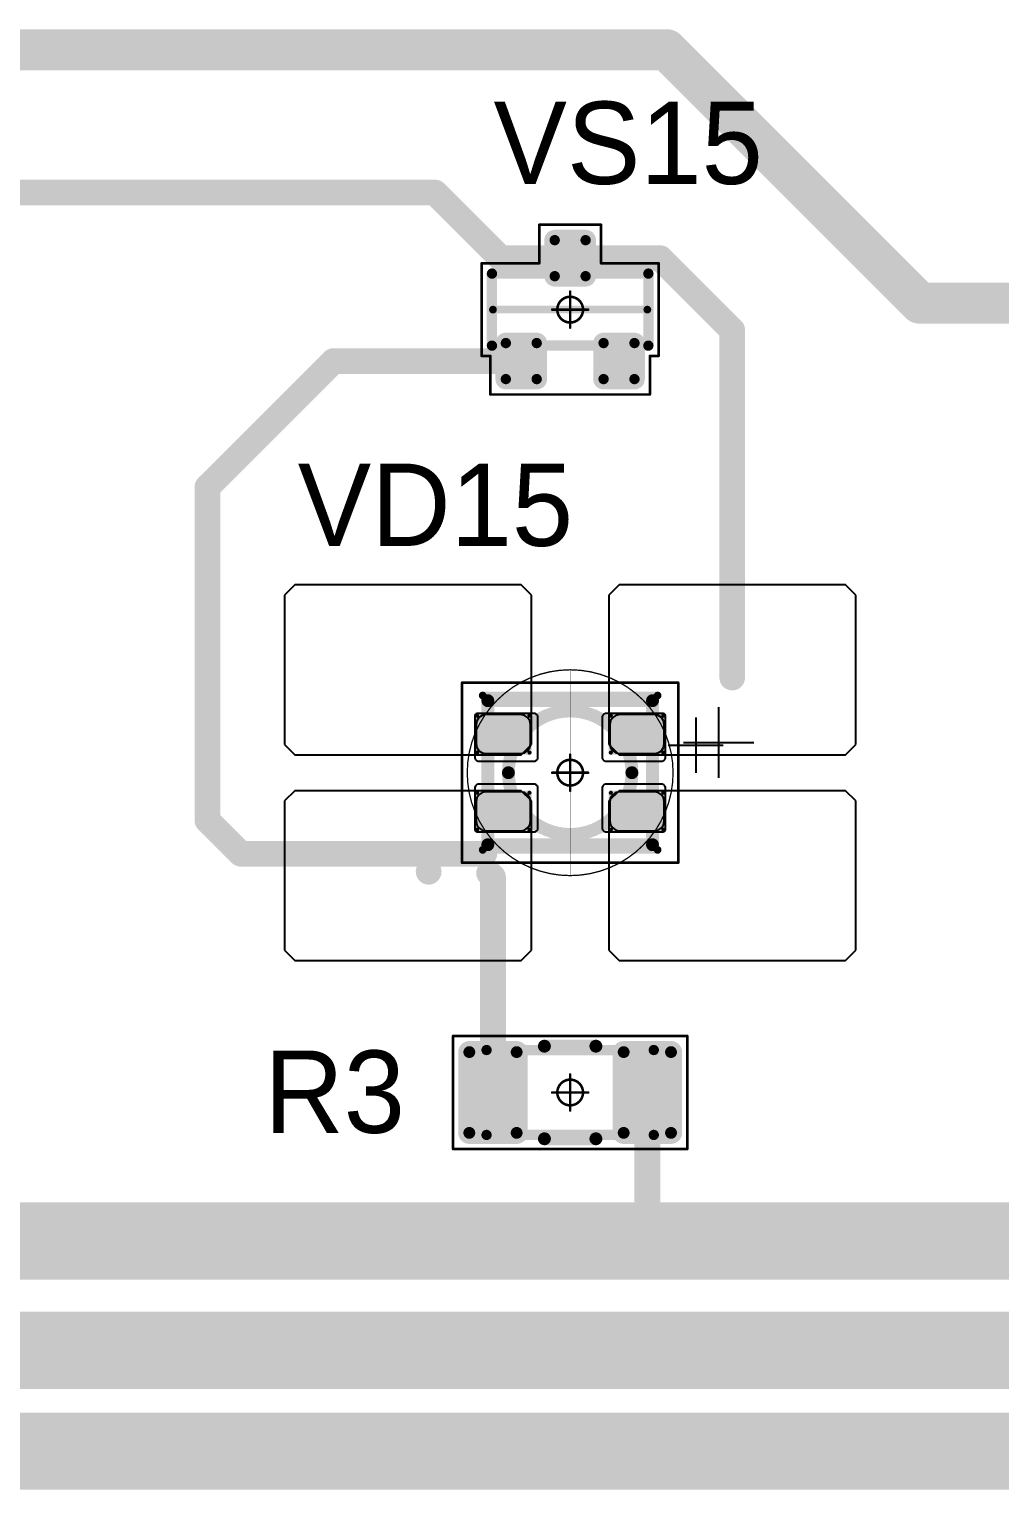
# Model space of a CAD drawing. Header units: millimetres. Extents: x 0 to 400, y 0 to 514.
# Drawn here: x 189.49 to 208.35, y 278.56 to 306.95 of the extents above; entities that cross this region are included whole.
import ezdxf

# ---------------------------------------------------------------- set-up
doc = ezdxf.new("R2010")
doc.units = ezdxf.units.MM
for name, color, linetype in [('Mechanical13', 56, 'Continuous'), ('Mechanical15', 56, 'Continuous'), ('Mechanical2', 216, 'Continuous'), ('TopLayer', 1, 'Continuous'), ('TopOverlay', 2, 'Continuous'), ('TopPaste', 8, 'Continuous'), ('TopSolder', 216, 'Continuous')]:
    doc.layers.add(name, color=color, linetype=linetype)

# ---------------------------------------------------------------- blocks, each defined once
blk = doc.blocks.new('SOT23_167')
at = {"layer": 'Mechanical13', "const_width": 0.1999996}
for points in [[(-0.7000011399999999, 1.52008078), (0.7000011399999999, 1.52008078)], [(-0.7000011399999999, 1.52008078), (-0.7000011399999999, -1.51991822)], [(0.7000011399999999, 1.52008078), (0.7000011399999999, -1.51991822)], [(-0.7000011399999999, -1.51991822), (0.7000011399999999, -1.51991822)]]:
    blk.add_lwpolyline(points, dxfattribs=at)
at = {"layer": 'Mechanical13', "const_width": 0.0999998}
for points in [[(-0.75000104, 1.52008078, 1), (-0.65000124, 1.52008078, 1)], [(-0.75000104, 1.52008078, 1), (-0.65000124, 1.52008078, 1)], [(0.65000124, 1.52008078, 1), (0.75000104, 1.52008078, 1)], [(0.65000124, 1.52008078, 1), (0.75000104, 1.52008078, 1)], [(-0.75000104, -1.51991822, 1), (-0.65000124, -1.51991822, 1)], [(-0.75000104, -1.51991822, 1), (-0.65000124, -1.51991822, 1)], [(0.65000124, -1.51991822, 1), (0.75000104, -1.51991822, 1)], [(0.65000124, -1.51991822, 1), (0.75000104, -1.51991822, 1)]]:
    blk.add_lwpolyline(points, format="xyb", close=True, dxfattribs=at)
at = {"layer": 'Mechanical15', "const_width": 0.0499999}
for points in [[(-0.90000074, 1.72008038), (-0.90000074, 1.55008072)], [(-0.90000074, 1.72008038), (0.90000074, 1.72008038)], [(0.90000074, 1.72008038), (0.90000074, 0.6000800799999999)], [(-1.64999924, 1.55008072), (-1.64999924, -1.54991816)], [(-1.64999924, 1.55008072), (-0.90000074, 1.55008072)], [(0.90000074, 0.6000800799999999), (1.64999924, 0.6000800799999999)], [(1.64999924, 0.6000800799999999), (1.64999924, -0.59991752)], [(0, 0.35007804), (0, -0.34991802)], [(-0.3499993, 8.128e-05), (0.3499993, 8.128e-05)], [(0.90000074, -0.59991752), (1.64999924, -0.59991752)], [(0.90000074, -0.59991752), (0.90000074, -1.71991782)], [(-1.64999924, -1.54991816), (-0.90000074, -1.54991816)], [(-0.90000074, -1.54991816), (-0.90000074, -1.71991782)], [(-0.90000074, -1.71991782), (0.90000074, -1.71991782)]]:
    blk.add_lwpolyline(points, dxfattribs=at)
at = {"layer": 'Mechanical15'}
for points, const_width in [([(-0.9125000799999999, 1.72008038, 1), (-0.8875014, 1.72008038, 1)], 0.02499868), ([(-0.9125000799999999, 1.72008038, 1), (-0.8875014, 1.72008038, 1)], 0.02499868), ([(0.8875014, 1.72008038, 1), (0.9125000799999999, 1.72008038, 1)], 0.02499868), ([(0.8875014, 1.72008038, 1), (0.9125000799999999, 1.72008038, 1)], 0.02499868), ([(-1.66249858, 1.55008072, 1), (-1.6374999, 1.55008072, 1)], 0.02499868), ([(-1.66249858, 1.55008072, 1), (-1.6374999, 1.55008072, 1)], 0.02499868), ([(-0.9125000799999999, 1.55008072, 1), (-0.8875014, 1.55008072, 1)], 0.02499868), ([(-0.9125000799999999, 1.55008072, 1), (-0.8875014, 1.55008072, 1)], 0.02499868), ([(0.8875014, 0.6000800799999999, 1), (0.9125000799999999, 0.6000800799999999, 1)], 0.02499868), ([(0.8875014, 0.6000800799999999, 1), (0.9125000799999999, 0.6000800799999999, 1)], 0.02499868), ([(1.6374999, 0.6000800799999999, 1), (1.66249858, 0.6000800799999999, 1)], 0.02499868), ([(1.6374999, 0.6000800799999999, 1), (1.66249858, 0.6000800799999999, 1)], 0.02499868), ([(-0.01249934, 0.35007804, 1), (0.01249934, 0.35007804, 1)], 0.02499868), ([(-0.36249864, 8.128e-05, 1), (-0.33749996, 8.128e-05, 1)], 0.02499868), ([(0.2499995, 8.382e-05, 1), (-0.2499995, 8.382e-05, 1)], 0.0499999), ([(-0.26249884, 8.382e-05, 1), (-0.23750016, 8.382e-05, 1)], 0.02499868), ([(0.23750016, 8.382e-05, 1), (0.26249884, 8.382e-05, 1)], 0.02499868), ([(0.33749996, 8.128e-05, 1), (0.36249864, 8.128e-05, 1)], 0.02499868), ([(-0.01249934, -0.34991802, 1), (0.01249934, -0.34991802, 1)], 0.02499868), ([(0.8875014, -0.59991752, 1), (0.9125000799999999, -0.59991752, 1)], 0.02499868), ([(0.8875014, -0.59991752, 1), (0.9125000799999999, -0.59991752, 1)], 0.02499868), ([(1.6374999, -0.59991752, 1), (1.66249858, -0.59991752, 1)], 0.02499868), ([(1.6374999, -0.59991752, 1), (1.66249858, -0.59991752, 1)], 0.02499868), ([(-1.66249858, -1.54991816, 1), (-1.6374999, -1.54991816, 1)], 0.02499868), ([(-1.66249858, -1.54991816, 1), (-1.6374999, -1.54991816, 1)], 0.02499868), ([(-0.9125000799999999, -1.54991816, 1), (-0.8875014, -1.54991816, 1)], 0.02499868), ([(-0.9125000799999999, -1.54991816, 1), (-0.8875014, -1.54991816, 1)], 0.02499868), ([(-0.9125000799999999, -1.71991782, 1), (-0.8875014, -1.71991782, 1)], 0.02499868), ([(-0.9125000799999999, -1.71991782, 1), (-0.8875014, -1.71991782, 1)], 0.02499868), ([(0.8875014, -1.71991782, 1), (0.9125000799999999, -1.71991782, 1)], 0.02499868), ([(0.8875014, -1.71991782, 1), (0.9125000799999999, -1.71991782, 1)], 0.02499868)]:
    blk.add_lwpolyline(points, format="xyb", close=True, dxfattribs=dict(at, const_width=const_width))
at = {"layer": 'TopLayer', "const_width": 0.0999998}
for points in [[(-1.39999974, 1.25008132, 1), (-1.29999994, 1.25008132, 1)], [(-0.7000011399999999, 1.25008132, 1), (-0.6000013399999999, 1.25008132, 1)], [(-1.39999974, 0.65008252, 1), (-1.29999994, 0.65008252, 1)], [(-0.7000011399999999, 0.65008252, 1), (-0.6000013399999999, 0.65008252, 1)], [(0.6000013399999999, 0.30008068, 1), (0.7000011399999999, 0.30008068, 1)], [(1.29999994, 0.30008068, 1), (1.39999974, 0.30008068, 1)], [(0.6000013399999999, -0.29991812, 1), (0.7000011399999999, -0.29991812, 1)], [(1.29999994, -0.29991812, 1), (1.39999974, -0.29991812, 1)], [(-1.39999974, -0.64991996, 1), (-1.29999994, -0.64991996, 1)], [(-0.7000011399999999, -0.64991996, 1), (-0.6000013399999999, -0.64991996, 1)], [(-1.39999974, -1.24991876, 1), (-1.29999994, -1.24991876, 1)], [(-0.7000011399999999, -1.24991876, 1), (-0.6000013399999999, -1.24991876, 1)]]:
    blk.add_lwpolyline(points, format="xyb", close=True, dxfattribs=at)
at = {"layer": 'TopLayer'}
for points in [[(-1.44999964, 1.25008132), (-1.44999964, 0.65008252), (-0.55000144, 1.25008132), (-0.55000144, 0.65008252)], [(-1.34999984, 1.35008112), (-1.34999984, 0.55008272), (-0.65000124, 1.35008112), (-0.65000124, 0.55008272)], [(0.55000144, 0.30008068), (0.55000144, -0.29991812), (1.44999964, 0.30008068), (1.44999964, -0.29991812)], [(0.65000124, 0.40008048), (0.65000124, -0.39991792), (1.34999984, 0.40008048), (1.34999984, -0.39991792)], [(-1.34999984, -0.54992016), (-1.34999984, -1.34991856), (-0.65000124, -0.54992016), (-0.65000124, -1.34991856)], [(-1.44999964, -0.64991996), (-1.44999964, -1.24991876), (-0.55000144, -0.64991996), (-0.55000144, -1.24991876)]]:
    blk.add_solid(points, dxfattribs=at)
at = {"layer": 'TopOverlay', "const_width": 0.1499997}
blk.add_lwpolyline([(0, 1.50000208), (0, -1.50000208)], dxfattribs=at)
at = {"layer": 'TopOverlay', "const_width": 0.07499858}
for points in [[(-0.03750056, 1.50000208, 1), (0.03750056, 1.50000208, 1)], [(-0.03750056, -1.50000208, 1), (0.03750056, -1.50000208, 1)]]:
    blk.add_lwpolyline(points, format="xyb", close=True, dxfattribs=at)
at = {"layer": 'TopPaste', "const_width": 0.07499858}
for points in [[(-1.38749786, 1.25008132, 1), (-1.31250182, 1.25008132, 1)], [(-0.68749926, 1.25008132, 1), (-0.61250322, 1.25008132, 1)], [(-1.38749786, 0.65008252, 1), (-1.31250182, 0.65008252, 1)], [(-0.68749926, 0.65008252, 1), (-0.61250322, 0.65008252, 1)], [(0.61250322, 0.30008068, 1), (0.68749926, 0.30008068, 1)], [(1.31250182, 0.30008068, 1), (1.38749786, 0.30008068, 1)], [(0.61250322, -0.29991812, 1), (0.68749926, -0.29991812, 1)], [(1.31250182, -0.29991812, 1), (1.38749786, -0.29991812, 1)], [(-1.38749786, -0.64991996, 1), (-1.31250182, -0.64991996, 1)], [(-0.68749926, -0.64991996, 1), (-0.61250322, -0.64991996, 1)], [(-1.38749786, -1.24991876, 1), (-1.31250182, -1.24991876, 1)], [(-0.68749926, -1.24991876, 1), (-0.61250322, -1.24991876, 1)]]:
    blk.add_lwpolyline(points, format="xyb", close=True, dxfattribs=at)
at = {"layer": 'TopPaste'}
for points in [[(-1.42499842, 1.25008132), (-1.42499842, 0.65008252), (-0.5750026599999999, 1.25008132), (-0.5750026599999999, 0.65008252)], [(-1.34999984, 1.3250799), (-1.34999984, 0.57508394), (-0.65000124, 1.3250799), (-0.65000124, 0.57508394)], [(0.5750026599999999, 0.30008068), (0.5750026599999999, -0.29991812), (1.42499842, 0.30008068), (1.42499842, -0.29991812)], [(0.65000124, 0.37507926), (0.65000124, -0.3749166999999999), (1.34999984, 0.37507926), (1.34999984, -0.3749166999999999)], [(-1.42499842, -0.64991996), (-1.42499842, -1.24991876), (-0.5750026599999999, -0.64991996), (-0.5750026599999999, -1.24991876)], [(-1.34999984, -0.57492138), (-1.34999984, -1.32491734), (-0.65000124, -0.57492138), (-0.65000124, -1.32491734)]]:
    blk.add_solid(points, dxfattribs=at)
at = {"layer": 'TopSolder', "const_width": 0.2015998}
for points in [[(-1.45079974, 1.25008132, 1), (-1.24919994, 1.25008132, 1)], [(-0.75080114, 1.25008132, 1), (-0.5492013399999999, 1.25008132, 1)], [(-1.45079974, 0.65008252, 1), (-1.24919994, 0.65008252, 1)], [(-0.75080114, 0.65008252, 1), (-0.5492013399999999, 0.65008252, 1)], [(0.5492013399999999, 0.30008068, 1), (0.75080114, 0.30008068, 1)], [(1.24919994, 0.30008068, 1), (1.45079974, 0.30008068, 1)], [(0.5492013399999999, -0.29991812, 1), (0.75080114, -0.29991812, 1)], [(1.24919994, -0.29991812, 1), (1.45079974, -0.29991812, 1)], [(-1.45079974, -0.64991996, 1), (-1.24919994, -0.64991996, 1)], [(-0.75080114, -0.64991996, 1), (-0.5492013399999999, -0.64991996, 1)], [(-1.45079974, -1.24991876, 1), (-1.24919994, -1.24991876, 1)], [(-0.75080114, -1.24991876, 1), (-0.5492013399999999, -1.24991876, 1)]]:
    blk.add_lwpolyline(points, format="xyb", close=True, dxfattribs=at)
at = {"layer": 'TopSolder'}
for points in [[(-1.34999984, 1.45168112), (-1.34999984, 0.44848272), (-0.65000124, 1.45168112), (-0.65000124, 0.44848272)], [(-1.55159964, 1.25008132), (-1.55159964, 0.65008252), (-0.4484014399999999, 1.25008132), (-0.4484014399999999, 0.65008252)], [(0.4484014399999999, 0.30008068), (0.4484014399999999, -0.29991812), (1.55159964, 0.30008068), (1.55159964, -0.29991812)], [(0.65000124, 0.50168048), (0.65000124, -0.50151792), (1.34999984, 0.50168048), (1.34999984, -0.50151792)], [(-1.34999984, -0.44832016), (-1.34999984, -1.45151856), (-0.65000124, -0.44832016), (-0.65000124, -1.45151856)], [(-1.55159964, -0.64991996), (-1.55159964, -1.24991876), (-0.4484014399999999, -0.64991996), (-0.4484014399999999, -1.24991876)]]:
    blk.add_solid(points, dxfattribs=at)
blk = doc.blocks.new('E65F_340')
at = {"layer": 'Mechanical13'}
for p, q in [((2.4405844, 1.07120182), (2.4405844, 2.54e-06)), ((1.90498476, 0.5356021799999999), (2.97618404, 0.5356021799999999))]:
    blk.add_line(p, q, dxfattribs=at)
at = {"layer": 'Mechanical13', "const_width": 0.2499995}
for points in [[(-1.60001712, -1.39999974), (-1.60001458, 1.3999972)], [(-1.60001458, 1.3999972), (1.59998156, 1.39999974)], [(1.59998156, -1.39999974), (1.59998156, 1.39999974)], [(-1.60001712, -1.39999974), (1.59998156, -1.39999974)]]:
    blk.add_lwpolyline(points, dxfattribs=at)
at = {"layer": 'Mechanical13'}
for points, const_width in [([(-1.66251382, 1.3999972, 1), (-1.53751534, 1.3999972, 1)], 0.12499848), ([(-1.66251382, 1.3999972, 1), (-1.53751534, 1.3999972, 1)], 0.12499848), ([(1.53748232, 1.39999974, 1), (1.6624808, 1.39999974, 1)], 0.12499848), ([(1.53748232, 1.39999974, 1), (1.6624808, 1.39999974, 1)], 0.12499848), ([(1.19998236, 0, 1), (-1.20001792, 0, 1)], 0.2499995), ([(-1.26251716, 0, 1), (-1.13751868, 0, 1)], 0.12499848), ([(1.13748312, 0, 1), (1.2624816, 0, 1)], 0.12499848), ([(-1.66251636, -1.39999974, 1), (-1.53751788, -1.39999974, 1)], 0.12499848), ([(-1.66251636, -1.39999974, 1), (-1.53751788, -1.39999974, 1)], 0.12499848), ([(1.53748232, -1.39999974, 1), (1.6624808, -1.39999974, 1)], 0.12499848), ([(1.53748232, -1.39999974, 1), (1.6624808, -1.39999974, 1)], 0.12499848)]:
    blk.add_lwpolyline(points, format="xyb", close=True, dxfattribs=dict(at, const_width=const_width))
at = {"layer": 'Mechanical15', "const_width": 0.0499999}
for points in [[(-2.10003644, 1.74999904), (2.09996532, 1.74999904)], [(-2.10003644, -1.74999904), (-2.10003644, 1.74999904)], [(2.09996532, -1.74999904), (2.09996532, 1.74999904)], [(-1.778e-05, 0.3499993), (-1.524e-05, -0.35000184)], [(-1.778e-05, 0.3499993), (-1.524e-05, -0.35000184)], [(-0.35003486, 1.778e-05), (0.34996374, 1.778e-05)], [(-0.35001708, 0), (0.34998152, 0)], [(-2.10003644, -1.74999904), (2.09996532, -1.74999904)]]:
    blk.add_lwpolyline(points, dxfattribs=at)
at = {"layer": 'Mechanical15'}
for points, const_width in [([(-2.11253578, 1.74999904, 1), (-2.0875371, 1.74999904, 1)], 0.02499868), ([(-2.11253578, 1.74999904, 1), (-2.0875371, 1.74999904, 1)], 0.02499868), ([(2.08746598, 1.74999904, 1), (2.11246466, 1.74999904, 1)], 0.02499868), ([(2.08746598, 1.74999904, 1), (2.11246466, 1.74999904, 1)], 0.02499868), ([(-0.01251712, 0.3499993, 1), (0.01248156, 0.3499993, 1)], 0.02499868), ([(-0.01251712, 0.3499993, 1), (0.01248156, 0.3499993, 1)], 0.02499868), ([(-0.3625342, 1.778e-05, 1), (-0.33753552, 1.778e-05, 1)], 0.02499868), ([(-0.36251642, 0, 1), (-0.33751774, 0, 1)], 0.02499868), ([(0.24996394, 1.778e-05, 1), (-0.25003506, 1.778e-05, 1)], 0.0499999), ([(-0.2625344, 1.778e-05, 1), (-0.23753572, 1.778e-05, 1)], 0.02499868), ([(0.24998172, 0, 1), (-0.25001728, 0, 1)], 0.0499999), ([(-0.26251662, 0, 1), (-0.23751794, 0, 1)], 0.02499868), ([(0.2374646, 1.778e-05, 1), (0.26246328, 1.778e-05, 1)], 0.02499868), ([(0.23748238, 0, 1), (0.26248106, 0, 1)], 0.02499868), ([(0.3374643999999999, 1.778e-05, 1), (0.36246308, 1.778e-05, 1)], 0.02499868), ([(0.33748218, 0, 1), (0.36248086, 0, 1)], 0.02499868), ([(-0.01251458, -0.35000184, 1), (0.0124841, -0.35000184, 1)], 0.02499868), ([(-0.01251458, -0.35000184, 1), (0.0124841, -0.35000184, 1)], 0.02499868), ([(-2.11253578, -1.74999904, 1), (-2.0875371, -1.74999904, 1)], 0.02499868), ([(-2.11253578, -1.74999904, 1), (-2.0875371, -1.74999904, 1)], 0.02499868), ([(2.08746598, -1.74999904, 1), (2.11246466, -1.74999904, 1)], 0.02499868), ([(2.08746598, -1.74999904, 1), (2.11246466, -1.74999904, 1)], 0.02499868)]:
    blk.add_lwpolyline(points, format="xyb", close=True, dxfattribs=dict(at, const_width=const_width))
at = {"layer": 'TopLayer'}
for p, q in [((-5.35001724, 3.64999778), (-5.55001684, 3.44999818)), ((-5.55001684, 3.44999818), (-5.54973236, 3.44971116)), ((-5.54973236, 3.44971116), (-5.54973236, 0.5499989)), ((-0.9500158799999998, 3.65000032), (-5.35001724, 3.650002859999999)), ((-5.35001724, 3.650002859999999), (-5.35001724, 3.64999778)), ((-0.75001628, 3.45000072), (-0.9500158799999998, 3.65000032)), ((-0.75001628, 0.5499989), (-0.75001628, 3.45000072)), ((0.9499803199999999, 3.64999778), (0.7499807199999999, 3.44999818)), ((0.7499807199999999, 3.44999818), (0.7502652, 3.44971624)), ((0.7502652, 3.44971624), (0.7502652, 0.5499989)), ((5.349981679999999, 3.65000032), (0.9499803199999999, 3.65000032)), ((0.9499803199999999, 3.65000032), (0.9499803199999999, 3.64999778)), ((5.54998128, 3.45000072), (5.349981679999999, 3.65000032)), ((5.54998128, 0.5499989), (5.54998128, 3.45000072)), ((-5.54973236, 0.5499989), (-5.35001724, 0.3499993)), ((-5.35001724, 0.3499993), (-0.9500133399999999, 0.3499993)), ((-0.9500133399999999, 0.3499993), (-0.75001628, 0.5499989)), ((0.7502652, 0.5499989), (0.94998286, 0.34999676)), ((0.94998286, 0.34999676), (5.349981679999999, 0.35000184)), ((5.349981679999999, 0.35000184), (5.54998128, 0.5499989)), ((-5.35001724, -0.35000184), (-5.55001684, -0.55000144)), ((-5.55001684, -0.55000144), (-5.54973236, -0.5502833799999999)), ((-5.54973236, -0.5502833799999999), (-5.54973236, -3.45000072)), ((-0.9500158799999998, -0.3499993), (-5.35001724, -0.35000184)), ((-5.35001724, -0.35000184), (-5.35001724, -0.35000184)), ((-0.75001628, -0.5499989), (-0.9500158799999998, -0.3499993)), ((-0.75001628, -3.45000072), (-0.75001628, -0.5499989)), ((0.94998286, -0.3499993), (0.7499807199999999, -0.55000144)), ((0.7499807199999999, -0.55000144), (0.7502652, -0.55028592)), ((0.7502652, -0.55028592), (0.7502652, -3.45000072)), ((5.349981679999999, -0.3499993), (0.9499803199999999, -0.3499993)), ((0.9499803199999999, -0.3499993), (0.94998286, -0.3499993)), ((5.54998128, -0.5499989), (5.349981679999999, -0.3499993)), ((5.54998128, -3.45000072), (5.54998128, -0.5499989)), ((-5.54973236, -3.45000072), (-5.35001724, -3.65000032)), ((-5.35001724, -3.65000032), (-0.9500158799999998, -3.65000032)), ((-0.9500158799999998, -3.65000032), (-0.75001628, -3.45000072)), ((0.7502652, -3.45000072), (0.9499803199999999, -3.65000032)), ((0.9499803199999999, -3.65000032), (5.349981679999999, -3.65000032)), ((5.349981679999999, -3.65000032), (5.54998128, -3.45000072))]:
    blk.add_line(p, q, dxfattribs=at)
at = {"layer": 'TopLayer', "const_width": 0.03999991999999999}
for points in [[(-1.82994808, 1.10999778, 1), (-1.78994816, 1.10999778, 1)], [(-0.80995012, 1.10999778, 1), (-0.7699501999999999, 1.10999778, 1)], [(0.77005434, 1.11000032, 1), (0.81005426, 1.11000032, 1)], [(1.7900523, 1.11000032, 1), (1.83005222, 1.11000032, 1)], [(-1.82994808, 0.38999922, 1), (-1.78994816, 0.38999922, 1)], [(-0.80995012, 0.38999922, 1), (-0.7699501999999999, 0.38999922, 1)], [(0.77005434, 0.39000176, 1), (0.81005426, 0.39000176, 1)], [(1.7900523, 0.39000176, 1), (1.83005222, 0.39000176, 1)], [(-1.82994554, -0.39000176, 1), (-1.78994562, -0.39000176, 1)], [(-0.8099475799999999, -0.39000176, 1), (-0.7699476599999999, -0.39000176, 1)], [(0.77005434, -0.39000176, 1), (0.81005426, -0.39000176, 1)], [(1.7900523, -0.39000176, 1), (1.83005222, -0.39000176, 1)], [(-1.82994554, -1.11000032, 1), (-1.78994562, -1.11000032, 1)], [(-0.8099475799999999, -1.11000032, 1), (-0.7699476599999999, -1.11000032, 1)], [(0.77005434, -1.11000032, 1), (0.81005426, -1.11000032, 1)], [(1.7900523, -1.11000032, 1), (1.83005222, -1.11000032, 1)]]:
    blk.add_lwpolyline(points, format="xyb", close=True, dxfattribs=at)
at = {"layer": 'TopLayer'}
for points in [[(-1.80994812, 1.1499977), (-1.80994812, 0.3499993), (-0.78995016, 1.1499977), (-0.78995016, 0.3499993)], [(0.7900543, 1.15000024), (0.7900543, 0.35000184), (1.81005226, 1.15000024), (1.81005226, 0.35000184)], [(-1.84994804, 1.10999778), (-1.84994804, 0.38999922), (-0.7499502399999999, 1.10999778), (-0.7499502399999999, 0.38999922)], [(0.7500543799999999, 1.11000032), (0.7500543799999999, 0.39000176), (1.85005218, 1.11000032), (1.85005218, 0.39000176)], [(-1.8499455, -0.39000176), (-1.8499455, -1.11000032), (-0.7499477, -0.39000176), (-0.7499477, -1.11000032)], [(-1.80994558, -0.35000184), (-1.80994558, -1.15000024), (-0.78994762, -0.35000184), (-0.78994762, -1.15000024)], [(0.7500543799999999, -0.39000176), (0.7500543799999999, -1.11000032), (1.85005218, -0.39000176), (1.85005218, -1.11000032)], [(0.7900543, -0.35000184), (0.7900543, -1.15000024), (1.81005226, -0.35000184), (1.81005226, -1.15000024)]]:
    blk.add_solid(points, dxfattribs=at)
at = {"layer": 'TopOverlay'}
for p, q in [((2.88555176, 1.27113538), (2.88555176, -0.0999998)), ((2.19998544, 0.58556652), (3.57112062, 0.58556652))]:
    blk.add_line(p, q, dxfattribs=at)
at = {"layer": 'TopOverlay', "const_width": 0.1499997}
for points in [[(-1.70001692, 1.49999954), (1.69998136, 1.50000208)], [(-1.70001692, -1.49999954), (1.69998136, -1.49999954)]]:
    blk.add_lwpolyline(points, dxfattribs=at)
at = {"layer": 'TopOverlay', "const_width": 0.07499858}
for points in [[(-1.73751748, 1.49999954, 1), (-1.66251636, 1.49999954, 1)], [(1.6624808, 1.50000208, 1), (1.73748192, 1.50000208, 1)], [(-1.73751748, -1.49999954, 1), (-1.66251636, -1.49999954, 1)], [(1.6624808, -1.49999954, 1), (1.73748192, -1.49999954, 1)]]:
    blk.add_lwpolyline(points, format="xyb", close=True, dxfattribs=at)
at = {"layer": 'TopPaste'}
for p, q in [((-1.81413912, 1.01066092), (-1.82868824, 0.93750384)), ((-1.82868824, 0.93750384), (-1.82868824, 0.56250078)), ((-1.77269648, 1.07267756), (-1.81413912, 1.01066092)), ((-1.7106773, 1.11412274), (-1.77269648, 1.07267756)), ((-1.63751768, 1.1286744), (-1.7106773, 1.11412274)), ((-0.9625152199999999, 1.12867694), (-1.63751768, 1.1286744)), ((-0.8893581399999999, 1.11412274), (-0.9625152199999999, 1.12867694)), ((-0.82733896, 1.07268264), (-0.8893581399999999, 1.11412274)), ((-0.78589632, 1.01066092), (-0.82733896, 1.07268264)), ((-0.77134212, 0.93750384), (-0.78589632, 1.01066092)), ((-0.77134212, 0.56250078), (-0.77134212, 0.93750384)), ((0.7858607599999999, 1.01066092), (0.77131164, 0.93750384)), ((0.77131164, 0.93750384), (0.77131164, 0.56249824)), ((0.8273034, 1.0726801), (0.7858607599999999, 1.01066092)), ((0.88932258, 1.11412274), (0.8273034, 1.0726801)), ((0.9624822000000001, 1.1286744), (0.88932258, 1.11412274)), ((1.63748212, 1.1286744), (0.9624822000000001, 1.1286744)), ((1.71064174, 1.11412274), (1.63748212, 1.1286744)), ((1.77266092, 1.07268264), (1.71064174, 1.11412274)), ((1.81410356, 1.01066092), (1.77266092, 1.07268264)), ((1.82865776, 0.93750384), (1.81410356, 1.01066092)), ((1.82865776, 0.56249824), (1.82865776, 0.93750384)), ((-1.82868824, 0.56250078), (-1.81413912, 0.4893411599999999)), ((-1.81413912, 0.4893411599999999), (-1.77269648, 0.42732452)), ((-1.77269648, 0.42732452), (-1.7106773, 0.38587934)), ((-1.7106773, 0.38587934), (-1.63751768, 0.37132768)), ((-1.63751768, 0.37132768), (-0.96251776, 0.37132768)), ((-0.96251776, 0.37132768), (-0.8893581399999999, 0.38587934)), ((-0.8893581399999999, 0.38587934), (-0.82733896, 0.42731944)), ((-0.82733896, 0.42731944), (-0.78589632, 0.4893411599999999)), ((-0.78589632, 0.4893411599999999), (-0.77134212, 0.56250078)), ((0.77131164, 0.56249824), (0.7858607599999999, 0.4893411599999999)), ((0.7858607599999999, 0.4893411599999999), (0.8273034, 0.42732198)), ((0.8273034, 0.42732198), (0.88932258, 0.38587934)), ((0.88932258, 0.38587934), (0.9624822000000001, 0.37132768)), ((0.9624822000000001, 0.37132768), (1.63748212, 0.37132768)), ((1.63748212, 0.37132768), (1.71064174, 0.38587934)), ((1.71064174, 0.38587934), (1.77266092, 0.42731944)), ((1.77266092, 0.42731944), (1.81410356, 0.4893411599999999)), ((1.81410356, 0.4893411599999999), (1.82865776, 0.56249824)), ((-1.81413912, -0.4893411599999999), (-1.82869078, -0.56250078)), ((-1.82869078, -0.56250078), (-1.82869078, -0.9375012999999999)), ((-1.77269648, -0.42732198), (-1.81413912, -0.4893411599999999)), ((-1.7106773, -0.38587934), (-1.77269648, -0.42732198)), ((-1.63751768, -0.37132768), (-1.7106773, -0.38587934)), ((-0.96251776, -0.37132768), (-1.63751768, -0.37132768)), ((-0.8893581399999999, -0.38587934), (-0.96251776, -0.37132768)), ((-0.82733896, -0.42732198), (-0.8893581399999999, -0.38587934)), ((-0.78589632, -0.4893411599999999), (-0.82733896, -0.42732198)), ((-0.7713446599999999, -0.56250078), (-0.78589632, -0.4893411599999999)), ((-0.7713446599999999, -0.9375012999999999), (-0.7713446599999999, -0.56250078)), ((0.7858607599999999, -0.4893411599999999), (0.7713091, -0.56250078)), ((0.7713091, -0.56250078), (0.7713091, -0.9375012999999999)), ((0.8273034, -0.42732198), (0.7858607599999999, -0.4893411599999999)), ((0.88932258, -0.3858768), (0.8273034, -0.42732198)), ((0.9624822000000001, -0.37132768), (0.88932258, -0.3858768)), ((1.63748212, -0.3713251399999999), (0.9624822000000001, -0.37132768)), ((1.71064174, -0.38587934), (1.63748212, -0.3713251399999999)), ((1.77266092, -0.42732198), (1.71064174, -0.38587934)), ((1.81410356, -0.4893411599999999), (1.77266092, -0.42732198)), ((1.82865522, -0.56250078), (1.81410356, -0.4893411599999999)), ((1.82865522, -0.9375012999999999), (1.82865522, -0.56250078)), ((-1.82869078, -0.9375012999999999), (-1.81413658, -1.01065838)), ((-1.81413658, -1.01065838), (-1.77269648, -1.0726801)), ((-1.77269648, -1.0726801), (-1.71067476, -1.1141202)), ((-1.71067476, -1.1141202), (-1.63751768, -1.12867694)), ((-1.63751768, -1.12867694), (-0.9625152199999999, -1.12867186)), ((-0.9625152199999999, -1.12867186), (-0.8893581399999999, -1.11412528)), ((-0.8893581399999999, -1.11412528), (-0.82733896, -1.0726801)), ((-0.82733896, -1.0726801), (-0.78589378, -1.01065838)), ((-0.78589378, -1.01065838), (-0.7713446599999999, -0.9375012999999999)), ((0.7713091, -0.9375012999999999), (0.7858633, -1.01065838)), ((0.7858633, -1.01065838), (0.8273034, -1.07268264)), ((0.8273034, -1.07268264), (0.88932258, -1.1141202)), ((0.88932258, -1.1141202), (0.9624822000000001, -1.12867694)), ((0.9624822000000001, -1.12867694), (1.63748212, -1.12867186)), ((1.63748212, -1.12867186), (1.71064174, -1.11412528)), ((1.71064174, -1.11412528), (1.77266092, -1.0726801)), ((1.77266092, -1.0726801), (1.8141061, -1.01065838)), ((1.8141061, -1.01065838), (1.82865522, -0.9375012999999999))]:
    blk.add_line(p, q, dxfattribs=at)
at = {"layer": 'TopSolder'}
for p, q in [((-1.82830216, 1.1429746), (-1.84236106, 1.12892586)), ((-1.80993796, 1.15057174), (-1.82830216, 1.1429746)), ((-1.80000148, 1.15056666), (-1.80993796, 1.15057174)), ((-0.70004178, 1.15057174), (-1.80000148, 1.15056666)), ((-0.68512436, 1.15057174), (-0.7000443199999999, 1.1505692)), ((-0.7000443199999999, 1.1505692), (-0.70004178, 1.15057174)), ((-0.6575552, 1.1391519), (-0.68512436, 1.15057174)), ((-0.63645542, 1.11805466), (-0.6575552, 1.1391519)), ((0.6574789999999999, 1.13914428), (0.63638684, 1.1180445)), ((0.685038, 1.1505692), (0.6574789999999999, 1.13914428)), ((0.69995542, 1.15057174), (0.685038, 1.1505692)), ((1.79996846, 1.15056158), (0.69995542, 1.15057174)), ((1.799971, 1.15055396), (1.79996846, 1.15056158)), ((1.80990748, 1.1505565), (1.799971, 1.15055396)), ((1.82826914, 1.14295174), (1.80990748, 1.1505565)), ((1.84232296, 1.12889792), (1.82826914, 1.14295174)), ((-1.84997598, 1.10063026), (-1.8500344, 1.1005693)), ((-1.8500344, 1.1005693), (-1.8500344, 0.3005455)), ((-1.84997344, 1.11056928), (-1.84997598, 1.10063026)), ((-1.84236106, 1.12892586), (-1.84997344, 1.11056928)), ((-0.6250355799999999, 1.0904855), (-0.63645542, 1.11805466)), ((-0.62504574, 0.30055566), (-0.6250355799999999, 1.07556808)), ((-0.6250355799999999, 1.07556808), (-0.6250355799999999, 1.0904855)), ((0.6249822399999999, 1.07555792), (0.6249644599999999, 1.07556808)), ((0.6249644599999999, 1.07556808), (0.6249669999999999, 0.3005455)), ((0.63638684, 1.1180445), (0.6249771599999999, 1.09047788)), ((0.6249771599999999, 1.09047788), (0.6249822399999999, 1.07555792)), ((1.84992772, 1.1105388), (1.84232296, 1.12889792)), ((1.84992772, 1.10059978), (1.84992772, 1.1105388)), ((1.84995312, 0.30055566), (1.84992772, 1.10059978)), ((-1.8500344, 0.3005455), (-1.8500344, 0.28563062)), ((-1.8500344, 0.28563062), (-1.83861456, 0.2580767)), ((-0.6364732, 0.25808178), (-0.6250533599999999, 0.28563824)), ((-0.6250533599999999, 0.30055312), (-0.62504574, 0.30055566)), ((-0.6250533599999999, 0.28563824), (-0.6250533599999999, 0.30055312)), ((0.6249669999999999, 0.3005455), (0.62496954, 0.28563062)), ((0.62496954, 0.28563062), (0.6363893799999999, 0.25807416)), ((1.83852566, 0.25807162), (1.8499455, 0.28562808)), ((1.8499455, 0.28562808), (1.84994804, 0.30054296)), ((1.84994804, 0.30054296), (1.84995312, 0.30055566)), ((-1.83861456, 0.2580767), (-1.81751986, 0.23698962)), ((-1.81751986, 0.23698962), (-1.78996086, 0.22557994)), ((-1.78996086, 0.22557994), (-1.77504598, 0.22558248)), ((-1.77504598, 0.22558248), (-1.77504344, 0.22557994)), ((-1.77504344, 0.22557994), (-0.7000443199999999, 0.22557994)), ((-0.7000443199999999, 0.22557994), (-0.6851269, 0.2255774)), ((-0.6851269, 0.2255774), (-0.6575678999999999, 0.23698962)), ((-0.6575678999999999, 0.23698962), (-0.6364732, 0.25808178)), ((0.6363893799999999, 0.25807416), (0.6574866199999999, 0.23698708)), ((0.6574866199999999, 0.23698708), (0.6850481599999999, 0.2255774)), ((0.6850481599999999, 0.2255774), (0.6999604999999999, 0.22558248)), ((0.6999604999999999, 0.22558248), (0.69995542, 0.22557994)), ((0.69995542, 0.22557994), (1.77495708, 0.22557994)), ((1.77495708, 0.22557994), (1.78986942, 0.22557486)), ((1.78986942, 0.22557486), (1.81743096, 0.23698454)), ((1.81743096, 0.23698454), (1.83852566, 0.25807162)), ((-1.83860186, -0.25694386), (-1.8500217, -0.28450286)), ((-1.81750716, -0.23585424), (-1.83860186, -0.25694386)), ((-1.78994562, -0.22444202), (-1.81750716, -0.23585424)), ((-1.7750282, -0.22444456), (-1.78994562, -0.22444202)), ((-0.70002654, -0.22444202), (-1.7750282, -0.22444456)), ((-0.68511166, -0.22444202), (-0.70002654, -0.2244471)), ((-0.70002654, -0.2244471), (-0.70002654, -0.22444202)), ((-0.6575526599999999, -0.2358517), (-0.68511166, -0.22444202)), ((-0.63645542, -0.25693878), (-0.6575526599999999, -0.2358517)), ((-0.6250355799999999, -0.28449524), (-0.63645542, -0.25693878)), ((0.63639954, -0.2569464), (0.6249796999999999, -0.28450286)), ((0.65749424, -0.23585424), (0.63639954, -0.2569464)), ((0.68505324, -0.22444202), (0.65749424, -0.23585424)), ((0.69997066, -0.22444456), (0.68505324, -0.22444202)), ((1.77497232, -0.22444202), (0.69997066, -0.22444456)), ((1.77497232, -0.2244471), (1.77497232, -0.22444202)), ((1.7898872, -0.22444456), (1.77497232, -0.2244471)), ((1.8174462, -0.23585424), (1.7898872, -0.22444456)), ((1.8385409, -0.25694132), (1.8174462, -0.23585424)), ((1.84996074, -0.28449524), (1.8385409, -0.25694132)), ((-1.85002424, -0.29941774), (-1.85002678, -1.09943392)), ((-1.8500217, -0.29941774), (-1.85002424, -0.29941774)), ((-1.8500217, -0.28450286), (-1.8500217, -0.29941774)), ((-0.62505844, -1.07443016), (-0.6250355799999999, -0.29940758)), ((-0.6250355799999999, -0.29940758), (-0.6250355799999999, -0.28449524)), ((0.6249720799999999, -0.2994152), (0.6249644599999999, -1.07443016)), ((0.6249796999999999, -0.29942028), (0.6249720799999999, -0.2994152)), ((0.6249796999999999, -0.28450286), (0.6249796999999999, -0.29942028)), ((1.84996074, -0.2994101199999999), (1.84996074, -0.28449524)), ((1.84996328, -1.09943138), (1.84996074, -0.2994101199999999)), ((-1.85002678, -1.09943392), (-1.8500217, -1.1093704)), ((-1.8500217, -1.1093704), (-1.84239916, -1.12772698)), ((-1.84239916, -1.12772698), (-1.82833518, -1.14177064)), ((-0.6575374199999999, -1.13797588), (-0.6364503399999999, -1.11685324)), ((-0.6364503399999999, -1.11685324), (-0.62505082, -1.08926884)), ((-0.62505082, -1.08926884), (-0.62506352, -1.07434634)), ((-0.62506352, -1.07434634), (-0.62505844, -1.07443016)), ((0.6249644599999999, -1.07443016), (0.6249644599999999, -1.08935012)), ((0.6249644599999999, -1.08935012), (0.63638176, -1.11691928)), ((0.63638176, -1.11691928), (0.65748154, -1.13801652)), ((1.8282285, -1.14183922), (1.8422874, -1.12779048)), ((1.8422874, -1.12779048), (1.84989978, -1.1094339)), ((1.84989978, -1.1094339), (1.84990232, -1.09949488)), ((1.84990232, -1.09949488), (1.84996328, -1.09943138)), ((-1.82833518, -1.14177064), (-1.8099659, -1.1493627)), ((-1.8099659, -1.1493627), (-1.80002688, -1.14935254)), ((-1.80002688, -1.14935254), (-0.70002908, -1.14943128)), ((-1.80002688, -1.14935254), (-1.80002688, -1.14935254)), ((-0.70002908, -1.14943128), (-0.6851040399999999, -1.14942112)), ((-0.6851040399999999, -1.14942112), (-0.6575374199999999, -1.13797588)), ((0.65748154, -1.13801652), (0.6850507, -1.14943636)), ((0.6850507, -1.14943636), (0.69997066, -1.14943382)), ((0.69997066, -1.14943382), (1.79992782, -1.14943128)), ((0.69997066, -1.14943382), (0.69997066, -1.14943382)), ((1.79992782, -1.14943128), (1.8098643, -1.14943636)), ((1.8098643, -1.14943636), (1.8282285, -1.14183922))]:
    blk.add_line(p, q, dxfattribs=at)
blk = doc.blocks.new('RC1206S_389')
at = {"layer": 'Mechanical13', "const_width": 0.1999996}
for points in [[(-1.62500056, -0.8249996199999998), (-1.62500056, 0.8249996199999998)], [(-1.62500056, 0.8249996199999998), (1.62500056, 0.8249996199999998)], [(1.62500056, -0.8249996199999998), (1.62500056, 0.8249996199999998)], [(-1.62500056, -0.8249996199999998), (1.62500056, -0.8249996199999998)]]:
    blk.add_lwpolyline(points, dxfattribs=at)
at = {"layer": 'Mechanical13', "const_width": 0.0999998}
for points in [[(-1.67500046, 0.8249996199999998, 1), (-1.57500066, 0.8249996199999998, 1)], [(-1.67500046, 0.8249996199999998, 1), (-1.57500066, 0.8249996199999998, 1)], [(1.57500066, 0.8249996199999998, 1), (1.67500046, 0.8249996199999998, 1)], [(1.57500066, 0.8249996199999998, 1), (1.67500046, 0.8249996199999998, 1)], [(-1.67500046, -0.8249996199999998, 1), (-1.57500066, -0.8249996199999998, 1)], [(-1.67500046, -0.8249996199999998, 1), (-1.57500066, -0.8249996199999998, 1)], [(1.57500066, -0.8249996199999998, 1), (1.67500046, -0.8249996199999998, 1)], [(1.57500066, -0.8249996199999998, 1), (1.67500046, -0.8249996199999998, 1)]]:
    blk.add_lwpolyline(points, format="xyb", close=True, dxfattribs=at)
at = {"layer": 'Mechanical15', "const_width": 0.0499999}
for points in [[(-2.27499926, -1.10000034), (-2.27499926, 1.10000034)], [(-2.27499926, 1.10000034), (2.27499926, 1.10000034)], [(2.27499926, -1.10000034), (2.27499926, 1.10000034)], [(0, -0.3499993), (0, 0.3499993)], [(-0.3499993, 0), (0.3499993, 0)], [(-2.27499926, -1.10000034), (2.27499926, -1.10000034)]]:
    blk.add_lwpolyline(points, dxfattribs=at)
at = {"layer": 'Mechanical15'}
for points, const_width in [([(-2.2874986, 1.10000034, 1), (-2.26249992, 1.10000034, 1)], 0.02499868), ([(-2.2874986, 1.10000034, 1), (-2.26249992, 1.10000034, 1)], 0.02499868), ([(2.26249992, 1.10000034, 1), (2.2874986, 1.10000034, 1)], 0.02499868), ([(2.26249992, 1.10000034, 1), (2.2874986, 1.10000034, 1)], 0.02499868), ([(-0.01249934, 0.3499993, 1), (0.01249934, 0.3499993, 1)], 0.02499868), ([(-0.36249864, 0, 1), (-0.33749996, 0, 1)], 0.02499868), ([(0.2499995, 0, 1), (-0.2499995, 0, 1)], 0.0499999), ([(-0.26249884, 0, 1), (-0.23750016, 0, 1)], 0.02499868), ([(0.23750016, 0, 1), (0.26249884, 0, 1)], 0.02499868), ([(0.33749996, 0, 1), (0.36249864, 0, 1)], 0.02499868), ([(-0.01249934, -0.3499993, 1), (0.01249934, -0.3499993, 1)], 0.02499868), ([(-2.2874986, -1.10000034, 1), (-2.26249992, -1.10000034, 1)], 0.02499868), ([(-2.2874986, -1.10000034, 1), (-2.26249992, -1.10000034, 1)], 0.02499868), ([(2.26249992, -1.10000034, 1), (2.2874986, -1.10000034, 1)], 0.02499868), ([(2.26249992, -1.10000034, 1), (2.2874986, -1.10000034, 1)], 0.02499868)]:
    blk.add_lwpolyline(points, format="xyb", close=True, dxfattribs=dict(at, const_width=const_width))
at = {"layer": 'TopLayer', "const_width": 0.11500104}
for points in [[(-2.01750168, 0.78499716, 1), (-1.90250064, 0.78499716, 1)], [(-1.09750352, 0.78499716, 1), (-0.98250248, 0.78499716, 1)], [(0.98250248, 0.78499716, 1), (1.09750352, 0.78499716, 1)], [(1.90250064, 0.78499716, 1), (2.01750168, 0.78499716, 1)], [(-2.01750168, -0.78499716, 1), (-1.90250064, -0.78499716, 1)], [(-1.09750352, -0.78499716, 1), (-0.98250248, -0.78499716, 1)], [(0.98250248, -0.78499716, 1), (1.09750352, -0.78499716, 1)], [(1.90250064, -0.78499716, 1), (2.01750168, -0.78499716, 1)]]:
    blk.add_lwpolyline(points, format="xyb", close=True, dxfattribs=at)
at = {"layer": 'TopLayer'}
for points in [[(-1.96000116, -0.8999982), (-1.040003, -0.8999982), (-1.96000116, 0.8999982), (-1.040003, 0.8999982)], [(1.040003, -0.8999982), (1.96000116, -0.8999982), (1.040003, 0.8999982), (1.96000116, 0.8999982)], [(-2.0750022, -0.78499716), (-0.92500196, -0.78499716), (-2.0750022, 0.78499716), (-0.92500196, 0.78499716)], [(0.92500196, -0.78499716), (2.0750022, -0.78499716), (0.92500196, 0.78499716), (2.0750022, 0.78499716)]]:
    blk.add_solid(points, dxfattribs=at)
at = {"layer": 'TopOverlay', "const_width": 0.2499995}
for points in [[(-0.499999, 0.90000074), (0.499999, 0.90000074)], [(-0.499999, -0.90000074), (0.499999, -0.90000074)]]:
    blk.add_lwpolyline(points, dxfattribs=at)
at = {"layer": 'TopOverlay', "const_width": 0.12499848}
for points in [[(-0.56249824, 0.90000074, 1), (-0.43749976, 0.90000074, 1)], [(0.43749976, 0.90000074, 1), (0.56249824, 0.90000074, 1)], [(-0.56249824, -0.90000074, 1), (-0.43749976, -0.90000074, 1)], [(0.43749976, -0.90000074, 1), (0.56249824, -0.90000074, 1)]]:
    blk.add_lwpolyline(points, format="xyb", close=True, dxfattribs=at)
at = {"layer": 'TopPaste', "const_width": 0.08999982}
for points in [[(-2.0049998, 0.78499716, 1), (-1.91500252, 0.78499716, 1)], [(-1.08500164, 0.78499716, 1), (-0.9950043599999999, 0.78499716, 1)], [(0.9950043599999999, 0.78499716, 1), (1.08500164, 0.78499716, 1)], [(1.91500252, 0.78499716, 1), (2.0049998, 0.78499716, 1)], [(-2.0049998, -0.78499716, 1), (-1.91500252, -0.78499716, 1)], [(-1.08500164, -0.78499716, 1), (-0.9950043599999999, -0.78499716, 1)], [(0.9950043599999999, -0.78499716, 1), (1.08500164, -0.78499716, 1)], [(1.91500252, -0.78499716, 1), (2.0049998, -0.78499716, 1)]]:
    blk.add_lwpolyline(points, format="xyb", close=True, dxfattribs=at)
at = {"layer": 'TopPaste'}
for points in [[(-1.96000116, -0.8749969799999999), (-1.040003, -0.8749969799999999), (-1.96000116, 0.8749969799999999), (-1.040003, 0.8749969799999999)], [(1.040003, -0.8749969799999999), (1.96000116, -0.8749969799999999), (1.040003, 0.8749969799999999), (1.96000116, 0.8749969799999999)], [(-2.05000098, -0.78499716), (-0.9500031800000001, -0.78499716), (-2.05000098, 0.78499716), (-0.9500031800000001, 0.78499716)], [(0.9500031800000001, -0.78499716), (2.05000098, -0.78499716), (0.9500031800000001, 0.78499716), (2.05000098, 0.78499716)]]:
    blk.add_solid(points, dxfattribs=at)
at = {"layer": 'TopSolder', "const_width": 0.21500084}
for points in [[(-2.06750158, 0.78499716, 1), (-1.85250074, 0.78499716, 1)], [(-1.14750342, 0.78499716, 1), (-0.93250258, 0.78499716, 1)], [(0.93250258, 0.78499716, 1), (1.14750342, 0.78499716, 1)], [(1.85250074, 0.78499716, 1), (2.06750158, 0.78499716, 1)], [(-2.06750158, -0.78499716, 1), (-1.85250074, -0.78499716, 1)], [(-1.14750342, -0.78499716, 1), (-0.93250258, -0.78499716, 1)], [(0.93250258, -0.78499716, 1), (1.14750342, -0.78499716, 1)], [(1.85250074, -0.78499716, 1), (2.06750158, -0.78499716, 1)]]:
    blk.add_lwpolyline(points, format="xyb", close=True, dxfattribs=at)
at = {"layer": 'TopSolder'}
for points in [[(-1.96000116, -0.999998), (-1.040003, -0.999998), (-1.96000116, 0.999998), (-1.040003, 0.999998)], [(1.040003, -0.999998), (1.96000116, -0.999998), (1.040003, 0.999998), (1.96000116, 0.999998)], [(-2.175002, -0.78499716), (-0.8250021599999999, -0.78499716), (-2.175002, 0.78499716), (-0.8250021599999999, 0.78499716)], [(0.8250021599999999, -0.78499716), (2.175002, -0.78499716), (0.8250021599999999, 0.78499716), (2.175002, 0.78499716)]]:
    blk.add_solid(points, dxfattribs=at)

msp = doc.modelspace()

# ---------------------------------------------------------------- linework, layer by layer
at = {"layer": 'Mechanical2'}
for points, const_width in [([(201.99999986, 292.4999992, 1), (197.9999977, 292.4999992, 1)], 0.0254), ([(199.99974986, 294.50000028, 1), (200.0002477, 294.50000028, 1)], 0.00050038), ([(197.9936477, 292.4999992, 1), (198.0063477, 292.4999992, 1)], 0.0127), ([(197.99974878, 292.4999992, 1), (198.00024662, 292.4999992, 1)], 0.00050038), ([(201.99364986, 292.4999992, 1), (202.00634986, 292.4999992, 1)], 0.0127), ([(201.99975094, 292.4999992, 1), (202.00024878, 292.4999992, 1)], 0.00050038), ([(199.99974986, 290.50000066, 1), (200.0002477, 290.50000066, 1)], 0.00050038)]:
    msp.add_lwpolyline(points, format="xyb", close=True, dxfattribs=dict(at, const_width=const_width))
at = {"layer": 'Mechanical2', "const_width": 0.00100076}
for points in [[(199.99999878, 290.50000066), (199.99999878, 294.50000028)], [(197.9999977, 292.4999992), (201.99999986, 292.4999992)]]:
    msp.add_lwpolyline(points, dxfattribs=at)
at = {"layer": 'TopLayer'}
for points, const_width in [([(178.32500022, 306.54999904), (201.87499884, 306.54999904)], 0.8000009399999999), ([(201.87499884, 306.54999904), (206.79904284, 301.62595504)], 0.8000009399999999), ([(178.25000164, 303.77500078), (197.37500022, 303.77500078)], 0.499999), ([(197.37500022, 303.77500078), (198.6500091, 302.4999919)], 0.499999), ([(198.6500091, 302.4999919), (199.99992512, 302.4999919)], 0.499999), ([(199.99992512, 302.4999919), (201.75000798, 302.4999919)], 0.499999), ([(201.75000798, 302.4999919), (203.15000772, 301.09999216)], 0.499999), ([(206.79904284, 301.62595504), (209.856832, 301.62595504)], 0.8000009399999999), ([(203.15000772, 294.34999042), (203.15000772, 301.09999216)], 0.499999), ([(192.95000272, 298.04999064), (195.4000029, 300.49999082)], 0.499999), ([(195.4000029, 300.49999082), (199.04992448, 300.49999082)], 0.499999), ([(192.95000272, 291.57499216), (192.95000272, 298.04999064)], 0.499999), ([(192.95000272, 291.57499216), (193.60000396, 290.92499092)], 0.499999), ([(193.60000396, 290.92499092), (198.33210778, 290.92499092)], 0.499999), ([(197.2499992, 290.57499924), (197.25000174, 290.5749967)], 0.499999), ([(198.42500066, 290.55000056), (198.50000432, 290.4749969)], 0.499999), ([(198.50000432, 286.28484272), (198.50000432, 290.4749969)], 0.499999), ([(201.50000848, 283.4999918), (201.50000848, 286.28484272)], 0.499999), ([(185.94999894, 283.39999962), (201.60000066, 283.39999962)], 1.49999954), ([(201.60000066, 283.39999962), (209.92500052, 283.39999962)], 1.49999954), ([(201.50000848, 283.4999918), (201.60000066, 283.39999962)], 0.499999), ([(184.97499962, 281.27500006), (242.45000024, 281.27500006)], 1.49999954), ([(185.98809132, 279.31309136), (251.81513264, 279.31309136)], 1.49999954)]:
    msp.add_lwpolyline(points, dxfattribs=dict(at, const_width=const_width))
for points, const_width in [([(201.67499924, 306.54999904, 1), (202.07499844, 306.54999904, 1)], 0.3999992), ([(201.67499924, 306.54999904, 1), (202.07499844, 306.54999904, 1)], 0.3999992), ([(197.25000174, 303.77500078, 1), (197.4999987, 303.77500078, 1)], 0.2499995), ([(197.25000174, 303.77500078, 1), (197.4999987, 303.77500078, 1)], 0.2499995), ([(198.52501062, 302.4999919, 1), (198.77500758, 302.4999919, 1)], 0.2499995), ([(198.52501062, 302.4999919, 1), (198.77500758, 302.4999919, 1)], 0.2499995), ([(199.87492664, 302.4999919, 1), (200.1249236, 302.4999919, 1)], 0.2499995), ([(199.87492664, 302.4999919, 1), (200.1249236, 302.4999919, 1)], 0.2499995), ([(201.6250095, 302.4999919, 1), (201.87500646, 302.4999919, 1)], 0.2499995), ([(201.6250095, 302.4999919, 1), (201.87500646, 302.4999919, 1)], 0.2499995), ([(206.59904324, 301.62595504, 1), (206.99904244, 301.62595504, 1)], 0.3999992), ([(206.59904324, 301.62595504, 1), (206.99904244, 301.62595504, 1)], 0.3999992), ([(203.02500924, 301.09999216, 1), (203.2750062, 301.09999216, 1)], 0.2499995), ([(203.02500924, 301.09999216, 1), (203.2750062, 301.09999216, 1)], 0.2499995), ([(195.27500442, 300.49999082, 1), (195.52500138, 300.49999082, 1)], 0.2499995), ([(195.27500442, 300.49999082, 1), (195.52500138, 300.49999082, 1)], 0.2499995), ([(198.924926, 300.49999082, 1), (199.17492296, 300.49999082, 1)], 0.2499995), ([(192.82500424, 298.04999064, 1), (193.0750012, 298.04999064, 1)], 0.2499995), ([(192.82500424, 298.04999064, 1), (193.0750012, 298.04999064, 1)], 0.2499995), ([(203.02500924, 294.34999042, 1), (203.2750062, 294.34999042, 1)], 0.2499995), ([(192.82500424, 291.57499216, 1), (193.0750012, 291.57499216, 1)], 0.2499995), ([(192.82500424, 291.57499216, 1), (193.0750012, 291.57499216, 1)], 0.2499995), ([(193.47500548, 290.92499092, 1), (193.72500244, 290.92499092, 1)], 0.2499995), ([(193.47500548, 290.92499092, 1), (193.72500244, 290.92499092, 1)], 0.2499995), ([(198.2071093, 290.92499092, 1), (198.45710626, 290.92499092, 1)], 0.2499995), ([(197.12500072, 290.57499924, 1), (197.37499768, 290.57499924, 1)], 0.2499995), ([(197.12500326, 290.5749967, 1), (197.37500022, 290.5749967, 1)], 0.2499995), ([(198.30000218, 290.55000056, 1), (198.54999914, 290.55000056, 1)], 0.2499995), ([(198.37500584, 290.4749969, 1), (198.6250028, 290.4749969, 1)], 0.2499995), ([(198.37500584, 290.4749969, 1), (198.6250028, 290.4749969, 1)], 0.2499995), ([(198.37500584, 286.28484272, 1), (198.6250028, 286.28484272, 1)], 0.2499995), ([(201.37501, 286.28484272, 1), (201.62500696, 286.28484272, 1)], 0.2499995), ([(201.22500014, 283.39999962, 1), (201.97500118, 283.39999962, 1)], 0.7499985), ([(201.22500014, 283.39999962, 1), (201.97500118, 283.39999962, 1)], 0.7499985), ([(201.37501, 283.4999918, 1), (201.62500696, 283.4999918, 1)], 0.2499995), ([(201.37501, 283.4999918, 1), (201.62500696, 283.4999918, 1)], 0.2499995), ([(201.47500218, 283.39999962, 1), (201.72499914, 283.39999962, 1)], 0.2499995)]:
    msp.add_lwpolyline(points, format="xyb", close=True, dxfattribs=dict(at, const_width=const_width))

# ---------------------------------------------------------------- block references
for name, p, rotation in [('SOT23_167', (200.0000064, 301.49999136), 90), ('E65F_340', (199.99999878, 292.4999992), 360), ('RC1206S_389', (200.0000064, 286.28484272), 360)]:
    msp.add_blockref(name, p, dxfattribs=dict(rotation=rotation))

# ---------------------------------------------------------------- texts
at = {"layer": 'TopOverlay'}
for s, p in [('VS15', (198.51080694, 303.9421912)), ('VD15', (194.70585138, 296.9078009)), ('R3', (194.05455474, 285.50017068))]:
    msp.add_text(s, height=1.59999934, dxfattribs=at).set_placement(p)

doc.saveas('drawing.dxf')
